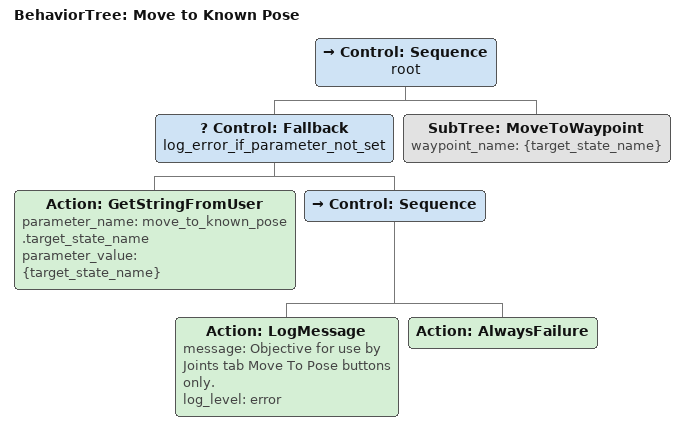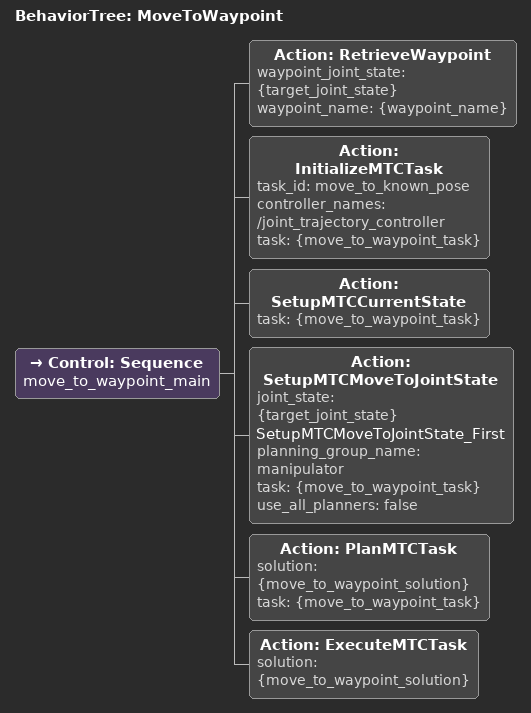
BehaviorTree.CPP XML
<?xml version="1.0"?>
<root BTCPP_format="4" main_tree_to_execute="Move to Known Pose">
  <BehaviorTree ID="Move to Known Pose" _description="Move to a known pose">
    <Control ID="Sequence" name="root">
      <!-- When the user clicks on different pose buttons on Endpoint
           tab, the frontend sets move_to_known_pose.target_state_name
           parameter value-->
      <Control ID="Fallback" name="log_error_if_parameter_not_set">
        <Action
            ID="GetStringFromUser"
            parameter_name="move_to_known_pose.target_state_name"
            parameter_value="{target_state_name}"/>
        <Control ID="Sequence">
          <Action
              ID="LogMessage"
              message="Objective for use by Joints tab Move To Pose buttons only."
              log_level="error" />
          <Action
              ID="AlwaysFailure" />
        </Control>
      </Control>
      <SubTree ID="MoveToWaypoint" waypoint_name="{target_state_name}"/>
    </Control>
  </BehaviorTree>
  <BehaviorTree ID="MoveToWaypoint">
    <Control ID="Sequence" name="move_to_waypoint_main">
      <Action
          ID="RetrieveWaypoint"
          waypoint_joint_state="{target_joint_state}"
          waypoint_name="{waypoint_name}"/>
      <Action
          ID="InitializeMTCTask"
          task_id="move_to_known_pose"
          controller_names="/joint_trajectory_controller"
          task="{move_to_waypoint_task}"/>
      <Action
          ID="SetupMTCCurrentState"
          task="{move_to_waypoint_task}"/>
      <Action
          ID="SetupMTCMoveToJointState"
          joint_state="{target_joint_state}"
          name="SetupMTCMoveToJointState_First"
          planning_group_name="manipulator"
          task="{move_to_waypoint_task}"
          use_all_planners="false"/>
      <Action
          ID="PlanMTCTask"
          solution="{move_to_waypoint_solution}"
          task="{move_to_waypoint_task}"/>
      <Action
          ID="ExecuteMTCTask"
          solution="{move_to_waypoint_solution}"/>
    </Control>
  </BehaviorTree>
</root>
